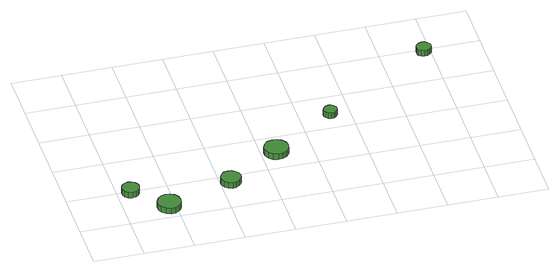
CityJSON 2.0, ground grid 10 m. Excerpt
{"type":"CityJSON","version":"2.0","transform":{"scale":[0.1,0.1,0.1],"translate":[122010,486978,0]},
"CityObjects":{
"tree1":{"type":"SolitaryVegetationObject","attributes":{"function":"something"},"geometry":[{"type":"MultiSurface","lod":"1","boundaries":[[[0,1,2,3,4,5,6,7,8,9,10,11,12,13,14]],[[15,16,17,18,19,20,21,22,23,24,25,26,27,28,29]],[[0,29,28,1]],[[1,28,27,2]],[[2,27,26,3]],[[3,26,25,4]],[[4,25,24,5]],[[5,24,23,6]],[[6,23,22,7]],[[7,22,21,8]],[[8,21,20,9]],[[9,20,19,10]],[[10,19,18,11]],[[11,18,17,12]],[[12,17,16,13]],[[13,16,15,14]],[[14,15,29,0]]]}]},
"tree2":{"type":"SolitaryVegetationObject","attributes":{"function":"something"},"geometry":[{"type":"MultiSurface","lod":"1","boundaries":[[[30,31,32,33,34,35,36,37,38,39,40,41,42,43,44]],[[45,46,47,48,49,50,51,52,53,54,55,56,57,58,59]],[[30,59,58,31]],[[31,58,57,32]],[[32,57,56,33]],[[33,56,55,34]],[[34,55,54,35]],[[35,54,53,36]],[[36,53,52,37]],[[37,52,51,38]],[[38,51,50,39]],[[39,50,49,40]],[[40,49,48,41]],[[41,48,47,42]],[[42,47,46,43]],[[43,46,45,44]],[[44,45,59,30]]]}]},
"tree3":{"type":"SolitaryVegetationObject","attributes":{"function":"something"},"geometry":[{"type":"MultiSurface","lod":"1","boundaries":[[[60,61,62,63,64,65,66,67,68,69,70,71,72,73,74]],[[75,76,77,78,79,80,81,82,83,84,85,86,87,88,89]],[[60,89,88,61]],[[61,88,87,62]],[[62,87,86,63]],[[63,86,85,64]],[[64,85,84,65]],[[65,84,83,66]],[[66,83,82,67]],[[67,82,81,68]],[[68,81,80,69]],[[69,80,79,70]],[[70,79,78,71]],[[71,78,77,72]],[[72,77,76,73]],[[73,76,75,74]],[[74,75,89,60]]]}]},
"tree4":{"type":"SolitaryVegetationObject","attributes":{"function":"something"},"geometry":[{"type":"MultiSurface","lod":"1","boundaries":[[[90,91,92,93,94,95,96,97,98,99,100,101,102,103,104]],[[105,106,107,108,109,110,111,112,113,114,115,116,117,118,119]],[[90,119,118,91]],[[91,118,117,92]],[[92,117,116,93]],[[93,116,115,94]],[[94,115,114,95]],[[95,114,113,96]],[[96,113,112,97]],[[97,112,111,98]],[[98,111,110,99]],[[99,110,109,100]],[[100,109,108,101]],[[101,108,107,102]],[[102,107,106,103]],[[103,106,105,104]],[[104,105,119,90]]]}]},
"tree5":{"type":"SolitaryVegetationObject","attributes":{"function":"something"},"geometry":[{"type":"MultiSurface","lod":"1","boundaries":[[[120,121,122,123,124,125,126,127,128,129,130,131,132,133,134]],[[135,136,137,138,139,140,141,142,143,144,145,146,147,148,149]],[[120,149,148,121]],[[121,148,147,122]],[[122,147,146,123]],[[123,146,145,124]],[[124,145,144,125]],[[125,144,143,126]],[[126,143,142,127]],[[127,142,141,128]],[[128,141,140,129]],[[129,140,139,130]],[[130,139,138,131]],[[131,138,137,132]],[[132,137,136,133]],[[133,136,135,134]],[[134,135,149,120]]]}]},
"tree6":{"type":"SolitaryVegetationObject","attributes":{"function":"something"},"geometry":[{"type":"MultiSurface","lod":"1","boundaries":[[[150,151,152,153,154,155,156,157,158,159,160,161,162,163,164]],[[165,166,167,168,169,170,171,172,173,174,175,176,177,178,179]],[[150,179,178,151]],[[151,178,177,152]],[[152,177,176,153]],[[153,176,175,154]],[[154,175,174,155]],[[155,174,173,156]],[[156,173,172,157]],[[157,172,171,158]],[[158,171,170,159]],[[159,170,169,160]],[[160,169,168,161]],[[161,168,167,162]],[[162,167,166,163]],[[163,166,165,164]],[[164,165,179,150]]]}]}
},
"vertices":[
[44,98,19],[42,105,19],[38,110,19],[32,114,19],[25,115,19],[18,113,19],[12,108,19],[9,101,19],[9,94,19],[12,87,19],[18,82,19],[25,80,19],[32,81,19],[38,85,19],[42,90,19],[42,90,6],[38,85,6],[32,81,6],[25,80,6],[18,82,6],[12,87,6],[9,94,6],[9,101,6],[12,108,6],[18,113,6],[25,115,6],[32,114,6],[38,110,6],[42,105,6],[44,98,6],
[108,31,21],[106,41,21],[101,49,21],[92,54,21],[83,55,21],[74,52,21],[66,45,21],[62,36,21],[62,27,21],[66,18,21],[74,11,21],[83,8,21],[92,9,21],[101,14,21],[106,22,21],[106,22,8],[101,14,8],[92,9,8],[83,8,8],[74,11,8],[66,18,8],[62,27,8],[62,36,8],[66,45,8],[74,52,8],[83,55,8],[92,54,8],[101,49,8],[106,41,8],[108,31,8],
[239,76,22],[237,84,22],[232,91,22],[225,95,22],[217,96,22],[209,94,22],[203,88,22],[199,80,22],[199,72,22],[203,64,22],[209,59,22],[217,56,22],[225,57,22],[232,61,22],[237,68,22],[237,68,9],[232,61,9],[225,57,9],[217,56,9],[209,59,9],[203,64,9],[199,72,9],[199,80,9],[203,88,9],[209,94,9],[217,96,9],[225,95,9],[232,91,9],[237,84,9],[239,76,9],
[353,150,20],[351,160,20],[345,168,20],[336,173,20],[326,174,20],[316,171,20],[309,164,20],[305,155,20],[305,145,20],[309,136,20],[316,129,20],[326,126,20],[336,127,20],[345,132,20],[351,140,20],[351,140,7],[345,132,7],[336,127,7],[326,126,7],[316,129,7],[309,136,7],[305,145,7],[305,155,7],[309,164,7],[316,171,7],[326,174,7],[336,173,7],[345,168,7],[351,160,7],[353,150,7],
[474,242,20],[473,247,20],[469,252,20],[465,254,20],[459,255,20],[454,253,20],[450,249,20],[447,244,20],[447,239,20],[450,234,20],[454,230,20],[459,228,20],[465,229,20],[469,232,20],[473,236,20],[473,236,7],[469,232,7],[465,229,7],[459,228,7],[454,230,7],[450,234,7],[447,239,7],[447,244,7],[450,249,7],[454,253,7],[459,255,7],[465,254,7],[469,252,7],[473,247,7],[474,242,7],
[701,394,19],[700,400,19],[696,404,19],[691,408,19],[685,408,19],[679,406,19],[674,402,19],[672,397,19],[672,390,19],[674,385,19],[679,381,19],[685,379,19],[691,380,19],[696,383,19],[700,388,19],[700,388,6],[696,383,6],[691,380,6],[685,379,6],[679,381,6],[674,385,6],[672,390,6],[672,397,6],[674,402,6],[679,406,6],[685,408,6],[691,408,6],[696,404,6],[700,400,6],[701,394,6]
]}
